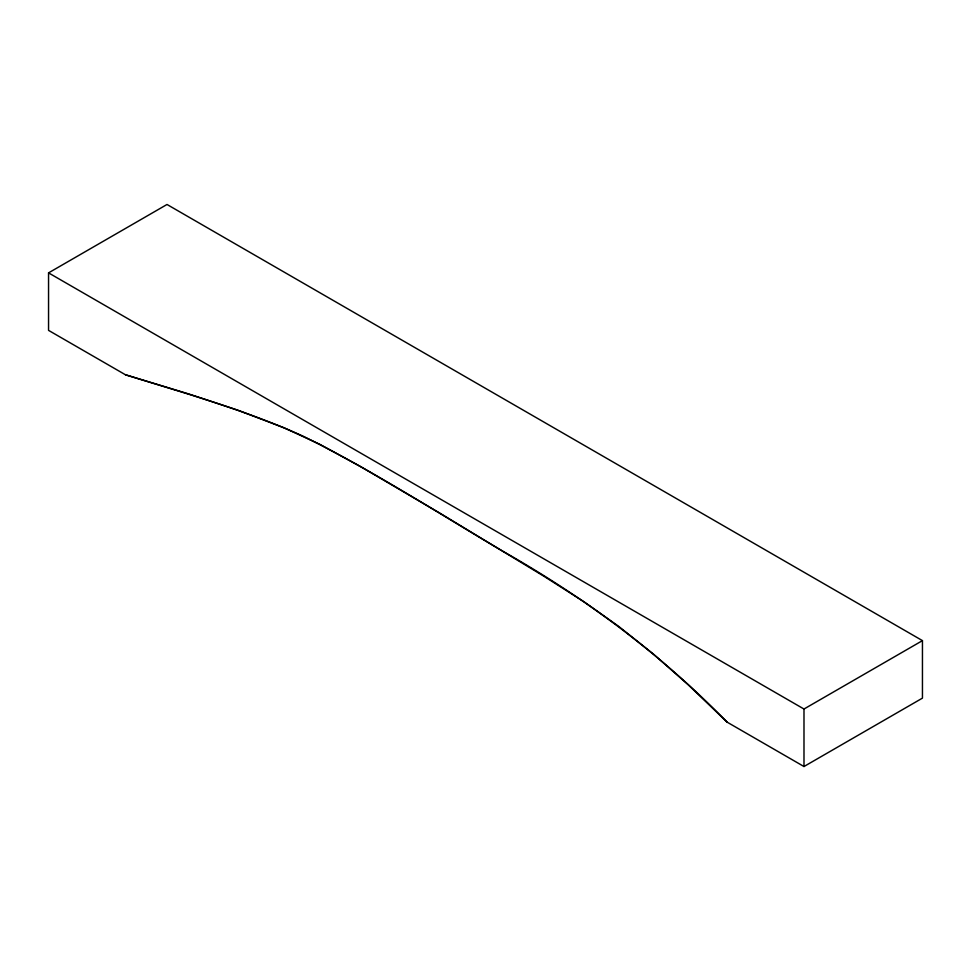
<?xml version="1.0" encoding="UTF-8"?>
<svg xmlns="http://www.w3.org/2000/svg" width="971" height="971" viewBox="0 0 971 971"><rect width="100%" height="100%" fill="white"/><g stroke="black" fill="none" stroke-linecap="round" stroke-linejoin="round"><path stroke-width="1.46" d="M48.55 272.875L167.012 204.48L922.45 640.629L922.45 698.125L803.988 766.52L727.097 722.133L688.026 684.628L653.507 654.138L618.454 626.198L583.838 601.668L543.978 576.289L439.729 513.064L360.52 466.541L319.969 444.402L284.175 427.835L237.567 410.09L188.884 394.008L125.429 374.757L48.55 330.371L48.55 272.875L803.988 709.024L922.45 640.629M125.429 374.757C185.388 393.401 246.173 410.32 303.474 436.367C372.658 470.559 437.472 512.737 503.9 551.844C585.647 598.209 661.433 654.806 727.097 722.133M803.988 709.024L803.988 766.52"/></g></svg>
